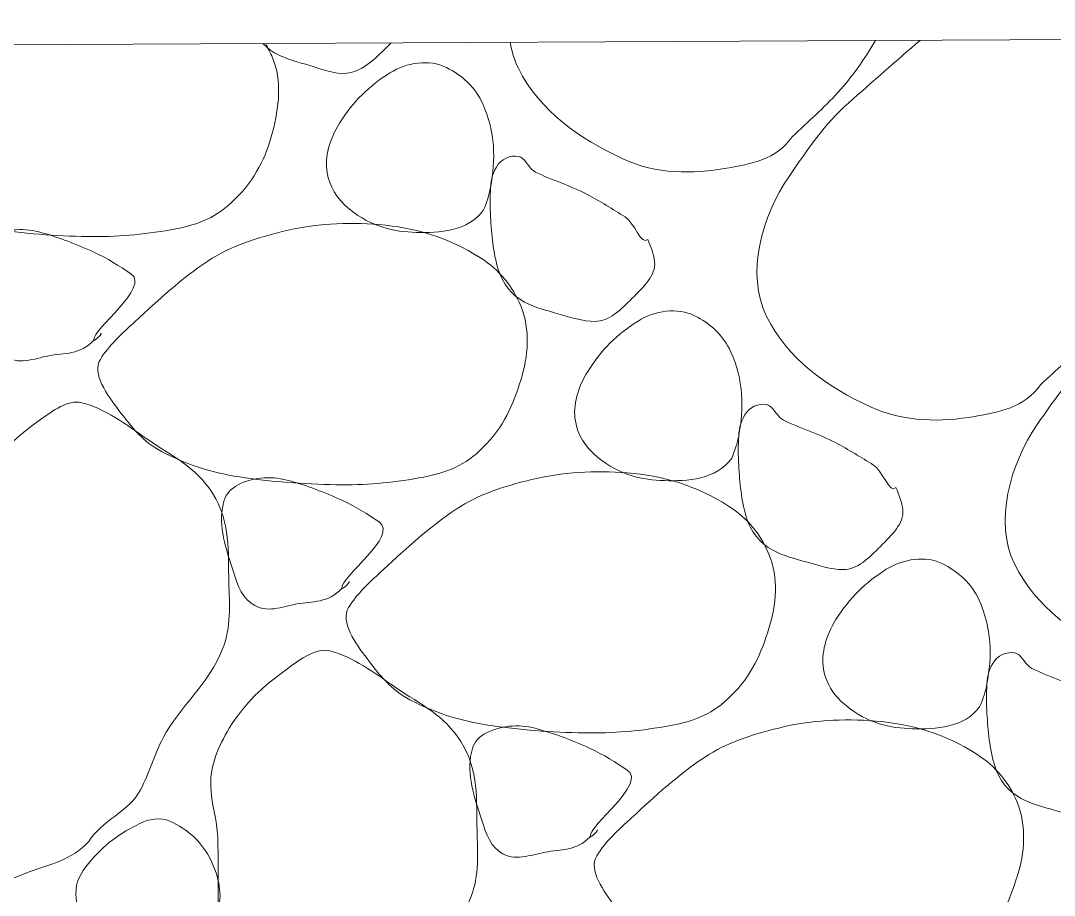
# Model space of a CAD drawing. Header units: feet. Extents: x 47819 to 50150, y 49272 to 50730.
# Drawn here: x 49378.881 to 49383.602, y 50345.241 to 50349.236 of the extents above; entities that cross this region are included whole.
import ezdxf

# ---------------------------------------------------------------- set-up
doc = ezdxf.new("R2010")
doc.units = ezdxf.units.FT
doc.header["$MEASUREMENT"] = 0
doc.layers.add('Level 30', color=1, linetype='Continuous', lineweight=0)
doc.layers.add('Level 45', color=1, linetype='Continuous', lineweight=0)

msp = doc.modelspace()

# ---------------------------------------------------------------- linework, layer by layer
at = {"layer": 'Level 30', "color": 1, "linetype": 'Continuous', "lineweight": 0}
for points, knots in [([(49384.3988, 50349.1527), (49384.4128, 50349.057), (49384.3988, 50348.9593), (49384.3632, 50348.864), (49384.2884, 50348.6636), (49384.1935, 50348.4946), (49384.091, 50348.316), (49383.9837, 50348.1291), (49383.8921, 50347.9355), (49383.7481, 50347.7751), (49383.6828, 50347.7024), (49383.6108, 50347.6391), (49383.5395, 50347.5736)], [0, 0, 0, 0, 0.158671, 0.158671, 0.158671, 0.492436, 0.492436, 0.492436, 0.841794, 0.841794, 0.841794, 1, 1, 1, 1]), ([(49379.8583, 50348.4193), (49379.7815, 50348.3387), (49379.6892, 50348.3039), (49379.5896, 50348.2849), (49379.4647, 50348.2611), (49379.3399, 50348.2487), (49379.2148, 50348.2495), (49379.0676, 50348.2505), (49378.9201, 50348.2608), (49378.7729, 50348.2814), (49378.6398, 50348.3), (49378.5151, 50348.3362), (49378.391, 50348.4016), (49378.3073, 50348.4457), (49378.255, 50348.5119), (49378.1966, 50348.589), (49378.1428, 50348.6598), (49378.068, 50348.7578), (49378.1117, 50348.8223), (49378.1531, 50348.8834), (49378.2128, 50348.9426), (49378.2708, 50348.9955), (49378.3176, 50349.0382), (49378.3637, 50349.0813), (49378.4113, 50349.1228)], [0, 0, 0, 0, 0.121953, 0.121953, 0.121953, 0.274764, 0.274764, 0.274764, 0.454633, 0.454633, 0.454633, 0.617139, 0.617139, 0.617139, 0.726764, 0.726764, 0.726764, 0.827558, 0.827558, 0.827558, 0.923042, 0.923042, 0.923042, 1, 1, 1, 1]), ([(49379.9993, 50349.1308), (49380.0115, 50349.11), (49380.022, 50349.0883), (49380.0315, 50349.0663), (49380.0762, 50348.9625), (49380.0608, 50348.837), (49380.0315, 50348.7268), (49380.001, 50348.6122), (49379.9547, 50348.5127), (49379.8583, 50348.4193)], [0, 0, 0, 0, 0.094292, 0.094292, 0.094292, 0.538244, 0.538244, 0.538244, 1, 1, 1, 1]), ([(49380.5723, 50349.1336), (49380.5619, 50349.1228), (49380.5513, 50349.1123), (49380.5406, 50349.1016), (49380.4932, 50349.0543), (49380.4345, 50349.002), (49380.3709, 50348.9955), (49380.3158, 50348.9899), (49380.2568, 50349.0139), (49380.2012, 50349.0309), (49380.1495, 50349.0467), (49380.0979, 50349.0586), (49380.0492, 50349.0839), (49380.0259, 50349.096), (49380.0058, 50349.1121), (49379.988, 50349.1307)], [0, 0, 0, 0, 0.068598, 0.068598, 0.068598, 0.37341, 0.37341, 0.37341, 0.63744, 0.63744, 0.63744, 0.882679, 0.882679, 0.882679, 1, 1, 1, 1]), ([(49382.406, 50348.707), (49382.3314, 50348.5995), (49382.214, 50348.5813), (49382.1055, 50348.5621), (49381.9508, 50348.5347), (49381.783, 50348.5332), (49381.6317, 50348.6045), (49381.4308, 50348.6992), (49381.2534, 50348.821), (49381.1544, 50349.0182), (49381.135, 50349.0569), (49381.1239, 50349.0956), (49381.1169, 50349.1363)], [0, 0, 0, 0, 0.213214, 0.213214, 0.213214, 0.517173, 0.517173, 0.517173, 0.920786, 0.920786, 0.920786, 1, 1, 1, 1]), ([(49383.5395, 50347.5736), (49383.4649, 50347.466), (49383.3474, 50347.4478), (49383.2389, 50347.4286), (49383.0843, 50347.4012), (49382.9195, 50347.402), (49382.7652, 50347.471), (49382.5603, 50347.5627), (49382.382, 50347.6958), (49382.2879, 50347.8847), (49382.1913, 50348.0785), (49382.2665, 50348.3448), (49382.3904, 50348.5246), (49382.4731, 50348.6446), (49382.5543, 50348.7651), (49382.6627, 50348.8605), (49382.7712, 50348.9561), (49382.8794, 50349.0515), (49382.989, 50349.1457)], [0, 0, 0, 0, 0.11292, 0.11292, 0.11292, 0.2739, 0.2739, 0.2739, 0.487657, 0.487657, 0.487657, 0.706995, 0.706995, 0.706995, 0.853316, 0.853316, 0.853316, 1, 1, 1, 1]), ([(49382.7852, 50349.1447), (49382.7349, 50349.0616), (49382.6806, 50348.9806), (49382.6146, 50348.9086), (49382.5488, 50348.8369), (49382.4771, 50348.7728), (49382.406, 50348.707)], [0, 0, 0, 0, 0.501092, 0.501092, 0.501092, 1, 1, 1, 1]), ([(49380.9953, 50348.3712), (49380.9258, 50348.2727), (49380.7899, 50348.2654), (49380.6877, 50348.2686), (49380.5862, 50348.2718), (49380.4847, 50348.2921), (49380.3836, 50348.3747), (49380.3224, 50348.4248), (49380.2916, 50348.4803), (49380.2811, 50348.5409), (49380.2686, 50348.6132), (49380.2926, 50348.6951), (49380.3377, 50348.7671), (49380.4005, 50348.8676), (49380.4716, 50348.9367), (49380.5675, 50348.997), (49380.644, 50349.045), (49380.7475, 50349.0606), (49380.8256, 50349.0217), (49380.8964, 50348.9865), (49380.9569, 50348.9324), (49380.9918, 50348.8555), (49381.0487, 50348.73), (49381.0515, 50348.5972), (49381.0271, 50348.4737), (49381.0203, 50348.4391), (49381.0098, 50348.4051), (49380.9953, 50348.3712)], [0, 0, 0, 0, 0.135954, 0.135954, 0.135954, 0.270983, 0.270983, 0.270983, 0.352857, 0.352857, 0.352857, 0.450656, 0.450656, 0.450656, 0.586933, 0.586933, 0.586933, 0.695652, 0.695652, 0.695652, 0.79419, 0.79419, 0.79419, 0.954985, 0.954985, 0.954985, 1, 1, 1, 1]), ([(49381.7448, 50348.2368), (49381.7587, 50348.2035), (49381.7732, 50348.1681), (49381.7766, 50348.1343), (49381.7829, 50348.0729), (49381.7264, 50348.0209), (49381.6741, 50347.9681), (49381.6205, 50347.914), (49381.5689, 50347.8622), (49381.5044, 50347.862), (49381.4486, 50347.8619), (49381.3907, 50347.8811), (49381.3347, 50347.8974), (49381.2827, 50347.9125), (49381.2322, 50347.9238), (49381.1827, 50347.9504), (49381.1239, 50347.982), (49381.0815, 50348.0362), (49381.0625, 50348.0989), (49381.0383, 50348.1787), (49381.0318, 50348.2585), (49381.0271, 50348.3393), (49381.0245, 50348.384), (49381.0245, 50348.429), (49381.0271, 50348.4737), (49381.0293, 50348.5109), (49381.0373, 50348.5456), (49381.0625, 50348.5798), (49381.0866, 50348.6126), (49381.1375, 50348.6253), (49381.165, 50348.6116), (49381.1893, 50348.5994), (49381.2044, 50348.558), (49381.2322, 50348.5444), (49381.3077, 50348.5076), (49381.3929, 50348.4819), (49381.4691, 50348.4419), (49381.5284, 50348.4106), (49381.5858, 50348.3744), (49381.6423, 50348.3393), (49381.683, 50348.3141), (49381.7174, 50348.2055), (49381.7448, 50348.2368)], [0, 0, 0, 0, 0.046192, 0.046192, 0.046192, 0.130206, 0.130206, 0.130206, 0.216316, 0.216316, 0.216316, 0.290904, 0.290904, 0.290904, 0.360184, 0.360184, 0.360184, 0.442388, 0.442388, 0.442388, 0.546946, 0.546946, 0.546946, 0.604754, 0.604754, 0.604754, 0.652861, 0.652861, 0.652861, 0.699053, 0.699053, 0.699053, 0.739929, 0.739929, 0.739929, 0.850992, 0.850992, 0.850992, 0.93761, 0.93761, 0.93761, 1, 1, 1, 1]), ([(49384.673, 50346.4401), (49384.5984, 50346.3325), (49384.4809, 50346.3143), (49384.3724, 50346.2951), (49384.2177, 50346.2677), (49384.053, 50346.2685), (49383.8987, 50346.3375), (49383.6938, 50346.4292), (49383.5155, 50346.5623), (49383.4214, 50346.7512), (49383.3248, 50346.945), (49383.4, 50347.2113), (49383.5239, 50347.3911), (49383.6066, 50347.511), (49383.6892, 50347.6289), (49383.7961, 50347.727), (49383.9634, 50347.8805), (49384.1387, 50348.0219), (49384.3053, 50348.1725), (49384.3877, 50348.247), (49384.4399, 50348.3387), (49384.5421, 50348.4094), (49384.6488, 50348.483), (49384.7701, 50348.4677), (49384.8851, 50348.4765), (49385.0089, 50348.486), (49385.1361, 50348.5139), (49385.2599, 50348.4412), (49385.4246, 50348.3443), (49385.506, 50348.1833), (49385.5321, 50348.0204), (49385.5473, 50347.9255), (49385.5363, 50347.8201), (49385.4967, 50347.7305), (49385.4139, 50347.5429), (49385.327, 50347.3611), (49385.2245, 50347.1825), (49385.1172, 50346.9956), (49385.0256, 50346.802), (49384.8816, 50346.6416), (49384.8163, 50346.5689), (49384.7443, 50346.5057), (49384.673, 50346.4401)], [0, 0, 0, 0, 0.050597, 0.050597, 0.050597, 0.122728, 0.122728, 0.122728, 0.218507, 0.218507, 0.218507, 0.316787, 0.316787, 0.316787, 0.38235, 0.38235, 0.38235, 0.484937, 0.484937, 0.484937, 0.535738, 0.535738, 0.535738, 0.588733, 0.588733, 0.588733, 0.645816, 0.645816, 0.645816, 0.721809, 0.721809, 0.721809, 0.766098, 0.766098, 0.766098, 0.85889, 0.85889, 0.85889, 0.956017, 0.956017, 0.956017, 1, 1, 1, 1]), ([(49380.9918, 50347.2858), (49380.915, 50347.2052), (49380.8227, 50347.1704), (49380.7231, 50347.1514), (49380.5982, 50347.1276), (49380.4734, 50347.1152), (49380.3483, 50347.1161), (49380.2011, 50347.117), (49380.0536, 50347.1273), (49379.9063, 50347.1479), (49379.7733, 50347.1665), (49379.6486, 50347.2027), (49379.5245, 50347.2681), (49379.4408, 50347.3122), (49379.3885, 50347.3784), (49379.3301, 50347.4555), (49379.2763, 50347.5263), (49379.2059, 50347.6231), (49379.2452, 50347.6888), (49379.2825, 50347.7511), (49379.345, 50347.8076), (49379.4043, 50347.862), (49379.5133, 50347.962), (49379.6125, 50348.0556), (49379.7366, 50348.1378), (49379.8416, 50348.2073), (49379.9566, 50348.2423), (49380.0761, 50348.2722), (49380.2211, 50348.3084), (49380.3719, 50348.3158), (49380.518, 50348.304), (49380.6787, 50348.2911), (49380.8302, 50348.2485), (49380.9812, 50348.152), (49381.0697, 50348.0953), (49381.1273, 50348.0232), (49381.165, 50347.9328), (49381.2097, 50347.8255), (49381.1993, 50347.7012), (49381.165, 50347.5933), (49381.1294, 50347.4811), (49381.0882, 50347.3792), (49380.9918, 50347.2858)], [0, 0, 0, 0, 0.060327, 0.060327, 0.060327, 0.135919, 0.135919, 0.135919, 0.224896, 0.224896, 0.224896, 0.305284, 0.305284, 0.305284, 0.359513, 0.359513, 0.359513, 0.409373, 0.409373, 0.409373, 0.456607, 0.456607, 0.456607, 0.543329, 0.543329, 0.543329, 0.616633, 0.616633, 0.616633, 0.70561, 0.70561, 0.70561, 0.803499, 0.803499, 0.803499, 0.860951, 0.860951, 0.860951, 0.929109, 0.929109, 0.929109, 1, 1, 1, 1]), ([(49379.2148, 50347.7758), (49379.152, 50347.7084), (49379.0804, 50347.7186), (49379.0097, 50347.7051), (49378.9429, 50347.6923), (49378.8683, 50347.6605), (49378.8047, 50347.7051), (49378.7448, 50347.747), (49378.7341, 50347.8125), (49378.7128, 50347.8748), (49378.6789, 50347.9736), (49378.6473, 50348.0812), (49378.6774, 50348.1788), (49378.6868, 50348.2092), (49378.7102, 50348.2338), (49378.741, 50348.2495), (49378.8181, 50348.2888), (49378.9029, 50348.2886), (49378.9779, 50348.2672), (49379.0578, 50348.2445), (49379.1361, 50348.2152), (49379.2148, 50348.1788), (49379.276, 50348.1505), (49379.333, 50348.115), (49379.3845, 50348.0798), (49379.4757, 50348.0175), (49379.2089, 50347.8292), (49379.2148, 50347.7758), (49379.2156, 50347.7689), (49379.2596, 50347.8099), (49379.2466, 50347.8076)], [0, 0, 0, 0, 0.103475, 0.103475, 0.103475, 0.201297, 0.201297, 0.201297, 0.293367, 0.293367, 0.293367, 0.439391, 0.439391, 0.439391, 0.484772, 0.484772, 0.484772, 0.598088, 0.598088, 0.598088, 0.7187, 0.7187, 0.7187, 0.812423, 0.812423, 0.812423, 0.978533, 0.978533, 0.978533, 1, 1, 1, 1]), ([(49382.1288, 50347.2377), (49382.0592, 50347.1392), (49381.9234, 50347.132), (49381.8212, 50347.1351), (49381.7197, 50347.1383), (49381.6182, 50347.1586), (49381.5171, 50347.2412), (49381.4558, 50347.2913), (49381.4251, 50347.3468), (49381.4146, 50347.4074), (49381.4021, 50347.4797), (49381.4261, 50347.5616), (49381.4712, 50347.6337), (49381.534, 50347.7341), (49381.6051, 50347.8032), (49381.701, 50347.8635), (49381.7775, 50347.9115), (49381.881, 50347.9271), (49381.9591, 50347.8882), (49382.0298, 50347.853), (49382.0904, 50347.799), (49382.1252, 50347.722), (49382.1822, 50347.5965), (49382.185, 50347.4637), (49382.1606, 50347.3402), (49382.1538, 50347.3056), (49382.1433, 50347.2716), (49382.1288, 50347.2377)], [0, 0, 0, 0, 0.135954, 0.135954, 0.135954, 0.270983, 0.270983, 0.270983, 0.352857, 0.352857, 0.352857, 0.450656, 0.450656, 0.450656, 0.586933, 0.586933, 0.586933, 0.695652, 0.695652, 0.695652, 0.79419, 0.79419, 0.79419, 0.954985, 0.954985, 0.954985, 1, 1, 1, 1]), ([(49379.1922, 50345.4862), (49379.1147, 50345.4015), (49379.0157, 50345.3834), (49378.9199, 50345.3483), (49378.8239, 50345.3131), (49378.7004, 50345.2433), (49378.6159, 50345.3129), (49378.5739, 50345.3475), (49378.5633, 50345.3983), (49378.5452, 50345.4473), (49378.5208, 50345.5131), (49378.4928, 50345.5804), (49378.4957, 50345.6453), (49378.5008, 50345.7619), (49378.5991, 50345.8712), (49378.6159, 50345.9918), (49378.63, 50346.0934), (49378.6438, 50346.1963), (49378.6477, 50346.2993), (49378.652, 50346.4124), (49378.6505, 50346.5257), (49378.6477, 50346.6388), (49378.6457, 50346.7183), (49378.6175, 50346.7968), (49378.6159, 50346.8756), (49378.614, 50346.9664), (49378.6488, 50347.0524), (49378.7007, 50347.1373), (49378.7725, 50347.2546), (49378.8522, 50347.3276), (49378.9659, 50347.4095), (49379.0289, 50347.4549), (49379.0979, 50347.5057), (49379.1604, 50347.4908), (49379.2635, 50347.4662), (49379.364, 50347.3903), (49379.4644, 50347.3211), (49379.5745, 50347.2453), (49379.6808, 50347.1991), (49379.7579, 50347.0772), (49379.8413, 50346.9451), (49379.8283, 50346.8072), (49379.8321, 50346.6706), (49379.8349, 50346.5696), (49379.843, 50346.4658), (49379.8038, 50346.3665), (49379.741, 50346.2074), (49379.6068, 50346.1017), (49379.5316, 50345.9599), (49379.4919, 50345.8852), (49379.4681, 50345.7979), (49379.4291, 50345.7231), (49379.3783, 50345.6259), (49379.2471, 50345.5788), (49379.1922, 50345.4862)], [0, 0, 0, 0, 0.054316, 0.054316, 0.054316, 0.108799, 0.108799, 0.108799, 0.135821, 0.135821, 0.135821, 0.172146, 0.172146, 0.172146, 0.237422, 0.237422, 0.237422, 0.292461, 0.292461, 0.292461, 0.352873, 0.352873, 0.352873, 0.395413, 0.395413, 0.395413, 0.444368, 0.444368, 0.444368, 0.51201, 0.51201, 0.51201, 0.549525, 0.549525, 0.549525, 0.611502, 0.611502, 0.611502, 0.679424, 0.679424, 0.679424, 0.752988, 0.752988, 0.752988, 0.80734, 0.80734, 0.80734, 0.894432, 0.894432, 0.894432, 0.940374, 0.940374, 0.940374, 1, 1, 1, 1]), ([(49382.8783, 50347.1033), (49382.8922, 50347.07), (49382.9067, 50347.0346), (49382.9101, 50347.0008), (49382.9164, 50346.9394), (49382.8599, 50346.8874), (49382.8076, 50346.8346), (49382.754, 50346.7805), (49382.7024, 50346.7287), (49382.6379, 50346.7286), (49382.5821, 50346.7284), (49382.5242, 50346.7476), (49382.4682, 50346.7639), (49382.4162, 50346.779), (49382.3657, 50346.7903), (49382.3162, 50346.8169), (49382.2574, 50346.8485), (49382.215, 50346.9027), (49382.196, 50346.9654), (49382.1718, 50347.0452), (49382.1653, 50347.125), (49382.1606, 50347.2059), (49382.158, 50347.2505), (49382.158, 50347.2955), (49382.1606, 50347.3402), (49382.1628, 50347.3774), (49382.1708, 50347.4121), (49382.196, 50347.4463), (49382.2201, 50347.4791), (49382.271, 50347.4918), (49382.2985, 50347.4781), (49382.3228, 50347.4659), (49382.3379, 50347.4245), (49382.3657, 50347.4109), (49382.4412, 50347.3741), (49382.5264, 50347.3484), (49382.6025, 50347.3084), (49382.6619, 50347.2771), (49382.7193, 50347.2409), (49382.7758, 50347.2059), (49382.8165, 50347.1806), (49382.8509, 50347.072), (49382.8783, 50347.1033)], [0, 0, 0, 0, 0.046192, 0.046192, 0.046192, 0.130206, 0.130206, 0.130206, 0.216316, 0.216316, 0.216316, 0.290904, 0.290904, 0.290904, 0.360184, 0.360184, 0.360184, 0.442388, 0.442388, 0.442388, 0.546946, 0.546946, 0.546946, 0.604754, 0.604754, 0.604754, 0.652861, 0.652861, 0.652861, 0.699053, 0.699053, 0.699053, 0.739929, 0.739929, 0.739929, 0.850992, 0.850992, 0.850992, 0.93761, 0.93761, 0.93761, 1, 1, 1, 1]), ([(49382.1252, 50346.1523), (49382.0485, 50346.0717), (49381.9562, 50346.0369), (49381.8565, 50346.0179), (49381.7317, 50345.9941), (49381.6069, 50345.9817), (49381.4818, 50345.9826), (49381.3346, 50345.9836), (49381.1871, 50345.9938), (49381.0398, 50346.0144), (49380.9068, 50346.033), (49380.7821, 50346.0692), (49380.658, 50346.1346), (49380.5743, 50346.1787), (49380.522, 50346.2449), (49380.4635, 50346.322), (49380.4098, 50346.3928), (49380.3394, 50346.4896), (49380.3787, 50346.5553), (49380.416, 50346.6176), (49380.4785, 50346.6741), (49380.5378, 50346.7286), (49380.6468, 50346.8285), (49380.746, 50346.9221), (49380.8701, 50347.0043), (49380.9751, 50347.0738), (49381.0901, 50347.1088), (49381.2095, 50347.1387), (49381.3546, 50347.1749), (49381.5054, 50347.1823), (49381.6515, 50347.1705), (49381.8122, 50347.1576), (49381.9637, 50347.115), (49382.1146, 50347.0185), (49382.2032, 50346.9618), (49382.2608, 50346.8897), (49382.2985, 50346.7993), (49382.3432, 50346.692), (49382.3327, 50346.5677), (49382.2985, 50346.4599), (49382.2629, 50346.3476), (49382.2216, 50346.2457), (49382.1252, 50346.1523)], [0, 0, 0, 0, 0.060327, 0.060327, 0.060327, 0.135919, 0.135919, 0.135919, 0.224896, 0.224896, 0.224896, 0.305284, 0.305284, 0.305284, 0.359513, 0.359513, 0.359513, 0.409373, 0.409373, 0.409373, 0.456607, 0.456607, 0.456607, 0.543329, 0.543329, 0.543329, 0.616633, 0.616633, 0.616633, 0.70561, 0.70561, 0.70561, 0.803499, 0.803499, 0.803499, 0.860951, 0.860951, 0.860951, 0.929109, 0.929109, 0.929109, 1, 1, 1, 1]), ([(49380.3483, 50346.6423), (49380.2855, 50346.5749), (49380.2139, 50346.5851), (49380.1432, 50346.5716), (49380.0764, 50346.5588), (49380.0018, 50346.5271), (49379.9382, 50346.5716), (49379.8783, 50346.6135), (49379.8676, 50346.679), (49379.8462, 50346.7413), (49379.8124, 50346.8401), (49379.7808, 50346.9477), (49379.8109, 50347.0453), (49379.8203, 50347.0757), (49379.8436, 50347.1003), (49379.8745, 50347.1161), (49379.9516, 50347.1553), (49380.0364, 50347.1551), (49380.1114, 50347.1337), (49380.1913, 50347.111), (49380.2696, 50347.0818), (49380.3483, 50347.0453), (49380.4094, 50347.017), (49380.4665, 50346.9815), (49380.518, 50346.9463), (49380.6092, 50346.884), (49380.3424, 50346.6957), (49380.3483, 50346.6423), (49380.349, 50346.6354), (49380.3931, 50346.6764), (49380.3801, 50346.6741)], [0, 0, 0, 0, 0.103475, 0.103475, 0.103475, 0.201297, 0.201297, 0.201297, 0.293367, 0.293367, 0.293367, 0.439391, 0.439391, 0.439391, 0.484772, 0.484772, 0.484772, 0.598088, 0.598088, 0.598088, 0.7187, 0.7187, 0.7187, 0.812423, 0.812423, 0.812423, 0.978533, 0.978533, 0.978533, 1, 1, 1, 1]), ([(49383.2623, 50346.1042), (49383.1927, 50346.0057), (49383.0568, 50345.9985), (49382.9547, 50346.0017), (49382.8532, 50346.0048), (49382.7517, 50346.0251), (49382.6506, 50346.1077), (49382.5893, 50346.1578), (49382.5586, 50346.2133), (49382.5481, 50346.2739), (49382.5356, 50346.3462), (49382.5596, 50346.4281), (49382.6047, 50346.5002), (49382.6675, 50346.6006), (49382.7386, 50346.6697), (49382.8345, 50346.73), (49382.911, 50346.778), (49383.0145, 50346.7936), (49383.0926, 50346.7547), (49383.1633, 50346.7195), (49383.2239, 50346.6655), (49383.2587, 50346.5886), (49383.3156, 50346.4631), (49383.3185, 50346.3302), (49383.2941, 50346.2067), (49383.2873, 50346.1722), (49383.2768, 50346.1381), (49383.2623, 50346.1042)], [0, 0, 0, 0, 0.135954, 0.135954, 0.135954, 0.270983, 0.270983, 0.270983, 0.352857, 0.352857, 0.352857, 0.450656, 0.450656, 0.450656, 0.586933, 0.586933, 0.586933, 0.695652, 0.695652, 0.695652, 0.79419, 0.79419, 0.79419, 0.954985, 0.954985, 0.954985, 1, 1, 1, 1]), ([(49380.3257, 50344.3527), (49380.2482, 50344.268), (49380.1492, 50344.2499), (49380.0534, 50344.2148), (49379.9574, 50344.1796), (49379.8339, 50344.1098), (49379.7494, 50344.1794), (49379.7074, 50344.214), (49379.6968, 50344.2648), (49379.6787, 50344.3138), (49379.6543, 50344.3796), (49379.6263, 50344.4469), (49379.6292, 50344.5118), (49379.6342, 50344.6284), (49379.7326, 50344.7377), (49379.7494, 50344.8583), (49379.7635, 50344.9599), (49379.7772, 50345.0629), (49379.7812, 50345.1659), (49379.7855, 50345.2789), (49379.784, 50345.3922), (49379.7812, 50345.5053), (49379.7792, 50345.5848), (49379.751, 50345.6633), (49379.7494, 50345.7421), (49379.7475, 50345.8329), (49379.7823, 50345.9189), (49379.8342, 50346.0038), (49379.906, 50346.1211), (49379.9857, 50346.1941), (49380.0994, 50346.276), (49380.1624, 50346.3214), (49380.2314, 50346.3723), (49380.2938, 50346.3573), (49380.397, 50346.3327), (49380.4975, 50346.2568), (49380.5979, 50346.1876), (49380.7079, 50346.1118), (49380.8143, 50346.0656), (49380.8913, 50345.9437), (49380.9748, 50345.8116), (49380.9618, 50345.6737), (49380.9656, 50345.5371), (49380.9684, 50345.4361), (49380.9765, 50345.3323), (49380.9373, 50345.233), (49380.8745, 50345.0739), (49380.7403, 50344.9682), (49380.6651, 50344.8264), (49380.6254, 50344.7517), (49380.6016, 50344.6644), (49380.5625, 50344.5896), (49380.5118, 50344.4925), (49380.3806, 50344.4453), (49380.3257, 50344.3527)], [0, 0, 0, 0, 0.054316, 0.054316, 0.054316, 0.108799, 0.108799, 0.108799, 0.135821, 0.135821, 0.135821, 0.172146, 0.172146, 0.172146, 0.237422, 0.237422, 0.237422, 0.292461, 0.292461, 0.292461, 0.352873, 0.352873, 0.352873, 0.395413, 0.395413, 0.395413, 0.444368, 0.444368, 0.444368, 0.51201, 0.51201, 0.51201, 0.549525, 0.549525, 0.549525, 0.611502, 0.611502, 0.611502, 0.679424, 0.679424, 0.679424, 0.752988, 0.752988, 0.752988, 0.80734, 0.80734, 0.80734, 0.894432, 0.894432, 0.894432, 0.940374, 0.940374, 0.940374, 1, 1, 1, 1]), ([(49384.0118, 50345.9698), (49384.0257, 50345.9366), (49384.0402, 50345.9011), (49384.0436, 50345.8673), (49384.0499, 50345.8059), (49383.9934, 50345.7539), (49383.9411, 50345.7011), (49383.8875, 50345.647), (49383.8359, 50345.5952), (49383.7714, 50345.5951), (49383.7156, 50345.5949), (49383.6577, 50345.6141), (49383.6017, 50345.6304), (49383.5497, 50345.6455), (49383.4992, 50345.6568), (49383.4497, 50345.6835), (49383.3909, 50345.715), (49383.3485, 50345.7693), (49383.3295, 50345.8319), (49383.3053, 50345.9117), (49383.2988, 50345.9915), (49383.2941, 50346.0724), (49383.2915, 50346.1171), (49383.2915, 50346.162), (49383.2941, 50346.2067), (49383.2963, 50346.244), (49383.3043, 50346.2786), (49383.3295, 50346.3128), (49383.3536, 50346.3456), (49383.4045, 50346.3583), (49383.432, 50346.3446), (49383.4563, 50346.3324), (49383.4713, 50346.291), (49383.4992, 50346.2774), (49383.5747, 50346.2406), (49383.6599, 50346.215), (49383.736, 50346.1749), (49383.7954, 50346.1436), (49383.8528, 50346.1074), (49383.9093, 50346.0724), (49383.95, 50346.0471), (49383.9844, 50345.9385), (49384.0118, 50345.9698)], [0, 0, 0, 0, 0.046192, 0.046192, 0.046192, 0.130206, 0.130206, 0.130206, 0.216316, 0.216316, 0.216316, 0.290904, 0.290904, 0.290904, 0.360184, 0.360184, 0.360184, 0.442388, 0.442388, 0.442388, 0.546946, 0.546946, 0.546946, 0.604754, 0.604754, 0.604754, 0.652861, 0.652861, 0.652861, 0.699053, 0.699053, 0.699053, 0.739929, 0.739929, 0.739929, 0.850992, 0.850992, 0.850992, 0.93761, 0.93761, 0.93761, 1, 1, 1, 1]), ([(49383.2587, 50345.0188), (49383.182, 50344.9382), (49383.0897, 50344.9034), (49382.99, 50344.8844), (49382.8652, 50344.8606), (49382.7404, 50344.8482), (49382.6153, 50344.8491), (49382.468, 50344.8501), (49382.3206, 50344.8603), (49382.1733, 50344.8809), (49382.0403, 50344.8995), (49381.9156, 50344.9357), (49381.7915, 50345.0011), (49381.7078, 50345.0452), (49381.6555, 50345.1114), (49381.597, 50345.1885), (49381.5433, 50345.2593), (49381.4729, 50345.3561), (49381.5122, 50345.4218), (49381.5494, 50345.4841), (49381.6119, 50345.5406), (49381.6713, 50345.5951), (49381.7802, 50345.695), (49381.8795, 50345.7886), (49382.0036, 50345.8708), (49382.1086, 50345.9404), (49382.2235, 50345.9753), (49382.343, 50346.0052), (49382.4881, 50346.0415), (49382.6389, 50346.0488), (49382.785, 50346.037), (49382.9457, 50346.0241), (49383.0972, 50345.9815), (49383.2481, 50345.885), (49383.3367, 50345.8283), (49383.3943, 50345.7562), (49383.432, 50345.6658), (49383.4767, 50345.5585), (49383.4662, 50345.4343), (49383.432, 50345.3264), (49383.3964, 50345.2142), (49383.3551, 50345.1122), (49383.2587, 50345.0188)], [0, 0, 0, 0, 0.060327, 0.060327, 0.060327, 0.135919, 0.135919, 0.135919, 0.224896, 0.224896, 0.224896, 0.305284, 0.305284, 0.305284, 0.359513, 0.359513, 0.359513, 0.409373, 0.409373, 0.409373, 0.456607, 0.456607, 0.456607, 0.543329, 0.543329, 0.543329, 0.616633, 0.616633, 0.616633, 0.70561, 0.70561, 0.70561, 0.803499, 0.803499, 0.803499, 0.860951, 0.860951, 0.860951, 0.929109, 0.929109, 0.929109, 1, 1, 1, 1]), ([(49381.4818, 50345.5088), (49381.419, 50345.4414), (49381.3474, 50345.4516), (49381.2767, 50345.4381), (49381.2099, 50345.4253), (49381.1353, 50345.3936), (49381.0717, 50345.4381), (49381.0118, 50345.48), (49381.0011, 50345.5455), (49380.9797, 50345.6078), (49380.9459, 50345.7066), (49380.9143, 50345.8142), (49380.9444, 50345.9118), (49380.9537, 50345.9422), (49380.9771, 50345.9669), (49381.008, 50345.9826), (49381.0851, 50346.0218), (49381.1698, 50346.0216), (49381.2449, 50346.0002), (49381.3248, 50345.9775), (49381.4031, 50345.9483), (49381.4818, 50345.9118), (49381.5429, 50345.8836), (49381.6, 50345.848), (49381.6515, 50345.8129), (49381.7427, 50345.7506), (49381.4759, 50345.5622), (49381.4818, 50345.5088), (49381.4825, 50345.5019), (49381.5266, 50345.5429), (49381.5136, 50345.5406)], [0, 0, 0, 0, 0.103475, 0.103475, 0.103475, 0.201297, 0.201297, 0.201297, 0.293367, 0.293367, 0.293367, 0.439391, 0.439391, 0.439391, 0.484772, 0.484772, 0.484772, 0.598088, 0.598088, 0.598088, 0.7187, 0.7187, 0.7187, 0.812423, 0.812423, 0.812423, 0.978533, 0.978533, 0.978533, 1, 1, 1, 1]), ([(49379.7812, 50345.1659), (49379.7503, 50345.1036), (49379.7161, 50345.0525), (49379.6822, 50344.9961), (49379.6477, 50344.9388), (49379.6189, 50344.8825), (49379.5761, 50344.8264), (49379.5437, 50344.7839), (49379.4879, 50344.7619), (49379.4418, 50344.7557), (49379.4099, 50344.7514), (49379.3703, 50344.7624), (49379.3428, 50344.7911), (49379.2904, 50344.8456), (49379.2682, 50344.9013), (49379.2367, 50344.9608), (49379.2126, 50345.0064), (49379.1905, 50345.0513), (49379.1695, 50345.0987), (49379.1459, 50345.1522), (49379.1302, 50345.213), (49379.1342, 50345.2684), (49379.1376, 50345.3169), (49379.1679, 50345.3599), (49379.2049, 50345.4027), (49379.2764, 50345.4855), (49379.3527, 50345.5364), (49379.4418, 50345.576), (49379.4837, 50345.5946), (49379.5371, 50345.5951), (49379.5797, 50345.5724), (49379.6538, 50345.5331), (49379.7109, 50345.4807), (49379.7494, 50345.4027), (49379.7877, 50345.3251), (49379.8041, 50345.2416), (49379.7812, 50345.1659)], [0, 0, 0, 0, 0.087607, 0.087607, 0.087607, 0.176844, 0.176844, 0.176844, 0.244543, 0.244543, 0.244543, 0.291416, 0.291416, 0.291416, 0.380653, 0.380653, 0.380653, 0.449046, 0.449046, 0.449046, 0.526343, 0.526343, 0.526343, 0.594042, 0.594042, 0.594042, 0.724902, 0.724902, 0.724902, 0.786407, 0.786407, 0.786407, 0.893425, 0.893425, 0.893425, 1, 1, 1, 1])]:
    msp.add_open_spline(points, degree=3, knots=knots, dxfattribs=at)
at = {"layer": 'Level 45', "color": 5, "linetype": 'Continuous', "lineweight": 0}
msp.add_line((49400.9854, 50349.2356), (49371.5691, 50349.0886), dxfattribs=at)

doc.saveas('drawing.dxf')
